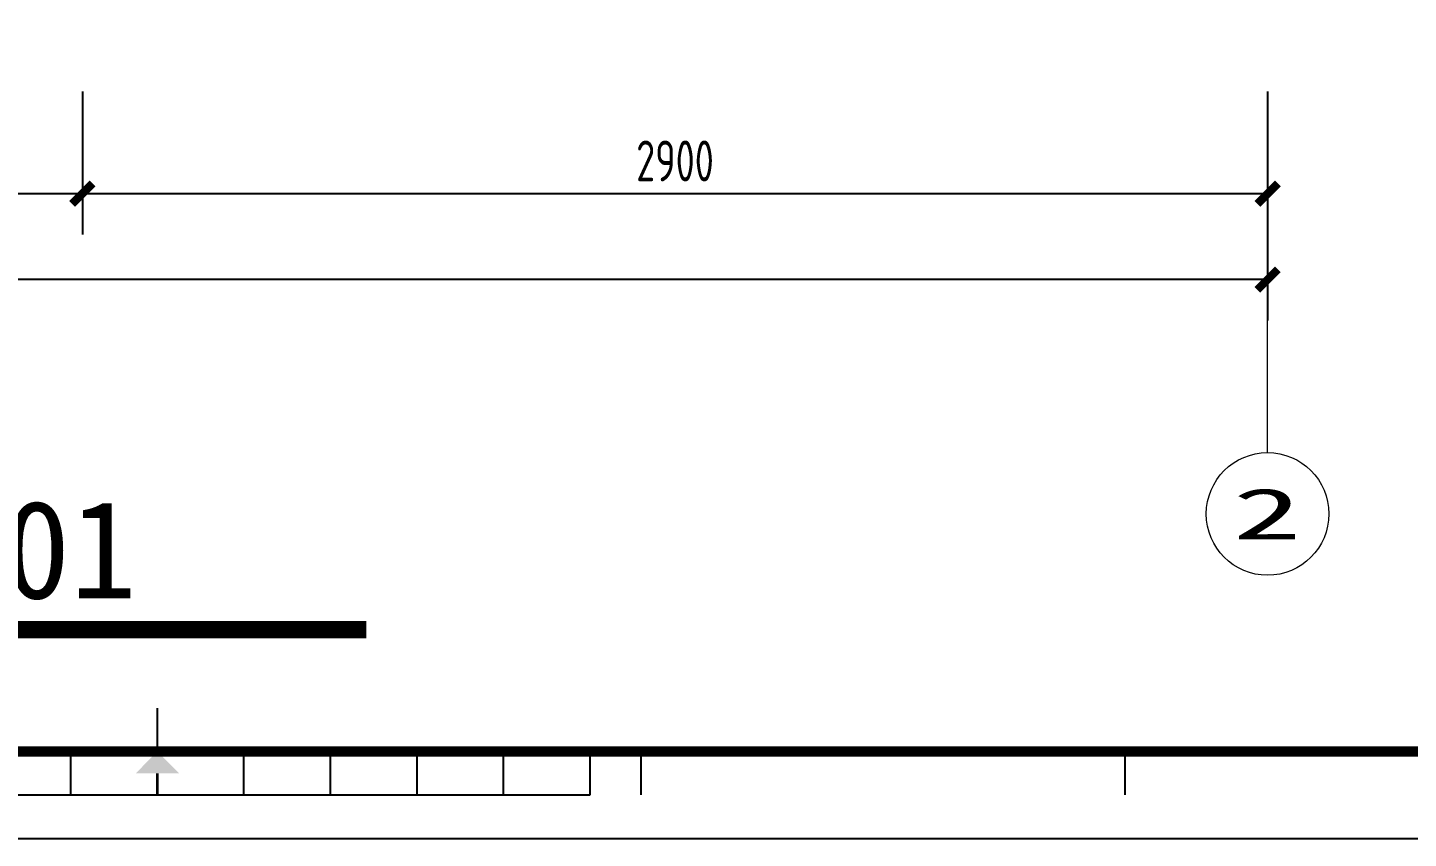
# Model space of a CAD drawing. Header units: millimetres. Extents: x 104198 to 1296755, y -81101 to 81453.
# Drawn here: x 548902 to 552281, y -38364 to -36381 of the extents above; entities that cross this region are included whole.
import ezdxf
from ezdxf.enums import TextEntityAlignment as Align
from ezdxf.xclip import XClip

# ---------------------------------------------------------------- set-up
doc = ezdxf.new("R2010")
doc.units = ezdxf.units.MM
doc.header["$XCLIPFRAME"] = 0
doc.header["$PDMODE"] = 3
doc.layers.get('Defpoints').update_dxf_attribs({"color": 250})
doc.layers.add('Axle Number', color=150, linetype='Continuous', lineweight=0)
doc.layers.add('图纸图框', color=165, linetype='Continuous')
doc.styles.add('CCD_DIM', font='ARCHS.SHX')
doc.styles.add('尺寸标注', font='ARCHS.SHX', dxfattribs={"width": 0.8})
doc.styles.add('线上图名', font='simhei.ttf')
doc.styles.add('轴号', font='', dxfattribs={"width": 0.8})
doc.styles.get('轴号').set_extended_font_data('SimSun')
doc.dimstyles.new('海龍1：50', dxfattribs={"dimscale": 50, "dimtxt": 2, "dimasz": 1, "dimexe": 2, "dimexo": 2, "dimgap": 0.6, "dimtad": 1, "dimdec": 0, "dimrnd": 5, "dimdsep": 46, "dimtxsty": 'CCD_DIM', "dimblk": 'WS-cj', "dimcen": 1, "dimclrd": 44, "dimclre": 44, "dimclrt": 2, "dimadec": 0, "dimazin": 2, "dimtfac": 1, "dimtdec": 4, "dimtix": 1, "dimtmove": 2, "dimatfit": 3, "dimldrblk": 'CCD_Leader_Arrow', "dimfxl": 5, "dimfxlon": 1, "dimtolj": 1, "dimarcsym": 0})

# ---------------------------------------------------------------- blocks, each defined once
blk = doc.blocks.new('kjghhgdgfhdhgfh')
at = {"layer": '图纸图框', "color": 165}
for p, q in [((1235.736097114308, -516.6322323388636), (1235.736097114308, -513.1311886968824)), ((1228.734009830453, -520.1332759807351), (1228.734009830453, -516.6322323388636)), ((1242.738184398277, -520.1332759807351), (1242.738184398277, -516.6322323388636)), ((1249.74027168213, -520.1332759807351), (1249.74027168213, -516.6322323388636)), ((1256.742358965983, -520.1332759807351), (1256.742358965983, -516.6322323388636)), ((1263.744446249947, -520.1332759807351), (1263.744446249947, -516.6322323388636)), ((1270.746533533805, -520.1332759807351), (1270.746533533805, -516.6322323388636)), ((1274.877765031257, -520.1332759807351), (1274.877765031257, -516.6322323388636)), ((1314.019432948205, -520.1332759807351), (1314.019432948205, -516.6322323388636)), ((1200.725660694923, -520.1332759807351), (1270.746533533805, -520.1332759807351)), ((1018.449156697091, -523.6475894229297), (1438.44652398302, -523.6475894229297)), ((1018.44915656821, -523.6475897729335), (1438.446523854134, -523.6475897729335)), ((1018.44915656821, -523.6475911731757), (1438.446523854134, -523.6475911731757)), ((1018.449156697091, -523.6475908231721), (1438.44652398302, -523.6475908231721)), ((1018.449156697091, -523.6475908231721), (1438.44652398302, -523.6475908231721))]:
    blk.add_line(p, q, dxfattribs=at)
at = {"layer": '图纸图框', "color": 165, "const_width": 0.840250474066758}
blk.add_lwpolyline([(1431.444436699053, -233.6664052710039), (1035.954374906786, -233.6664052710039), (1035.954374906786, -516.6322323388636), (1431.444436699053, -516.6322323388636)], close=True, dxfattribs=at)
at = {"layer": '图纸图框', "color": 165, "const_width": 0.2100626185166894}
blk.add_lwpolyline([(1235.736097114308, -518.3827541597987), (1235.736097114308, -520.1332759807351)], dxfattribs=at)
at = {"layer": '图纸图框', "color": 165}
blk.add_solid([(1237.486618935353, -518.3827541597987), (1233.98557529337, -518.3827541597987), (1235.736097114308, -516.6322323388636)], dxfattribs=at)
blk = doc.blocks.new('_ArchTick')
at = {"color": 2, "linetype": 'ByBlock', "const_width": 0.4}
blk.add_lwpolyline([(-0.5, -0.5), (0.5, 0.5)], dxfattribs=at)
blk = doc.blocks.new('*D816')
at = {"color": 44, "lineweight": -2, "transparency": 16777216}
for p, q in [((544976.2841865058, -36747.05259475768), (544976.2841865058, -37097.05259475768)), ((551936.284186506, -36747.05259475768), (551936.284186506, -37097.05259475768)), ((551936.284186506, -36997.05259475768), (544976.2841865058, -36997.05259475768))]:
    blk.add_line(p, q, dxfattribs=at)
at = {"layer": 'Defpoints', "color": 0, "transparency": 16777216}
for p in [(551936.284186506, -36620.1713397701), (544976.2841865058, -36625.91744008604), (544976.2841865058, -36997.05259475768)]:
    blk.add_point(p, dxfattribs=at)
at = {"color": 44, "lineweight": -2, "transparency": 16777216, "xscale": 50, "yscale": 50, "zscale": 50, "rotation": 180}
blk.add_blockref('_ArchTick', (544976.2841865058, -36997.05259475768), dxfattribs=at)
at = {"color": 44, "lineweight": -2, "transparency": 16777216, "xscale": 50, "yscale": 50, "zscale": 50}
blk.add_blockref('_ArchTick', (551936.284186506, -36997.05259475768), dxfattribs=at)
at = {"color": 2, "transparency": 16777216, "insert": (548456.284186506, -36917.05259475768), "char_height": 100, "attachment_point": 5, "style": '尺寸标注'}
blk.add_mtext('\\A1;6960', dxfattribs=at)
blk = doc.blocks.new('CCD_Leader_Arrow')
at = {"color": 50, "linetype": 'ByBlock'}
blk.add_line((0, 0), (-1, 0), dxfattribs=at)
for points in [[(-0.8586479999999881, 0.6683735999999953), (-0.5965191999999888, 0.8519200000000069), (-0.2400000000000091, 0), (0, 0)], [(-0.8586479999999881, -0.6683735999999953), (-0.5965191999999888, -0.8519200000000069), (-0.2400000000000091, 0), (0, 0)]]:
    blk.add_solid(points, dxfattribs=at)
blk = doc.blocks.new('WS-cj')
blk.add_hatch(color=2).paths.add_polyline_path([(0.5879038905250127, 0.8177135944101792), (-0.8177135944101792, -0.5879038905250127), (-0.5879038905245579, -0.817713594410634), (0.817713594410634, 0.5879038905247853)])
at = {"color": 2, "linetype": 'ByBlock', "lineweight": 0}
for p, q in [((-1.099999999999909, 0), (0, 0)), ((0, 0), (1.099999999999909, 0))]:
    blk.add_line(p, q, dxfattribs=at)
at = {"color": 2}
blk.add_lwpolyline([(0.5879038905250127, 0.8177135944101792), (-0.8177135944101792, -0.5879038905250127), (-0.5879038905245579, -0.817713594410634), (0.817713594410634, 0.5879038905247853)], close=True, dxfattribs=at)
blk = doc.blocks.new('hl_Axis-A3')
at = {"color": 150, "ltscale": 2}
blk.add_line((16.00001264355095, -2.628404866592651e-05), (1.264355095287328e-05, -2.628404866555911e-05), dxfattribs=at)
at = {"color": 150}
blk.add_circle((19.00001264355095, -2.628404866592651e-05), 3, dxfattribs=at)
at = {"color": 2, "style": '轴号', "width": 3.15}
blk.add_attdef('轴号', text='', height=2.5, dxfattribs=at).set_placement((17.31251264355095, -1.273923342872195), (20.68751264355095, -1.273923342872195), align=Align.FIT)
blk = doc.blocks.new('*D822')
at = {"color": 44, "lineweight": -2, "transparency": 16777216}
for p, q in [((544976.284186506, -36536.98946685568), (544976.284186506, -36886.98946685568)), ((549036.284186506, -36536.98946685568), (549036.284186506, -36886.98946685568)), ((544976.284186506, -36786.98946685568), (549036.284186506, -36786.98946685568))]:
    blk.add_line(p, q, dxfattribs=at)
at = {"layer": 'Defpoints', "color": 0, "transparency": 16777216}
for p in [(549036.284186506, -36175.45382529989), (544976.284186506, -36225.45382529989), (549036.284186506, -36786.98946685568)]:
    blk.add_point(p, dxfattribs=at)
at = {"color": 44, "lineweight": -2, "transparency": 16777216, "xscale": 50, "yscale": 50, "zscale": 50, "rotation": 180}
blk.add_blockref('_ArchTick', (544976.284186506, -36786.98946685568), dxfattribs=at)
at = {"color": 44, "lineweight": -2, "transparency": 16777216, "xscale": 50, "yscale": 50, "zscale": 50}
blk.add_blockref('_ArchTick', (549036.284186506, -36786.98946685568), dxfattribs=at)
at = {"color": 2, "transparency": 16777216, "insert": (547006.284186506, -36706.98946685568), "char_height": 100, "attachment_point": 5, "style": '尺寸标注'}
blk.add_mtext('\\A1;4060', dxfattribs=at)
blk = doc.blocks.new('*D823')
at = {"color": 44, "lineweight": -2, "transparency": 16777216}
for p, q in [((549036.284186506, -36536.98946685568), (549036.284186506, -36886.98946685568)), ((551936.284186506, -36536.98946685568), (551936.284186506, -36886.98946685568)), ((549036.284186506, -36786.98946685568), (551936.284186506, -36786.98946685568))]:
    blk.add_line(p, q, dxfattribs=at)
at = {"layer": 'Defpoints', "color": 0, "transparency": 16777216}
for p in [(549036.284186506, -36175.45382529989), (551936.284186506, -36325.45382529989), (551936.284186506, -36786.98946685568)]:
    blk.add_point(p, dxfattribs=at)
at = {"color": 44, "lineweight": -2, "transparency": 16777216, "xscale": 50, "yscale": 50, "zscale": 50, "rotation": 180}
blk.add_blockref('_ArchTick', (549036.284186506, -36786.98946685568), dxfattribs=at)
at = {"color": 44, "lineweight": -2, "transparency": 16777216, "xscale": 50, "yscale": 50, "zscale": 50}
blk.add_blockref('_ArchTick', (551936.284186506, -36786.98946685568), dxfattribs=at)
at = {"color": 2, "transparency": 16777216, "insert": (550486.284186506, -36706.98946685568), "char_height": 100, "attachment_point": 5, "style": '尺寸标注'}
blk.add_mtext('\\A1;2900', dxfattribs=at)

msp = doc.modelspace()

# ---------------------------------------------------------------- linework, layer by layer
at = {"color": 2, "linetype": 'Continuous'}
msp.add_lwpolyline([(547304.1251191187, -37853.12953118939, 41.9328, 41.9328, 0), (549731.2467370962, -37853.12953118939, 44.928, 44.928, 0)], format="xyseb", dxfattribs=at)

# ---------------------------------------------------------------- block references
ref = msp.add_blockref('kjghhgdgfhdhgfh', (511838.8062286823, -22523.25167412895), dxfattribs=dict(xscale=30.25000000000001, yscale=30.25000000000001, zscale=30.25000000000001))
XClip(ref).set_block_clipping_path([(1018.4491561816565, -523.6475911731757), (1465.834744255318, -226.65104223585132)])
at = {"layer": 'Axle Number'}
ref = msp.add_blockref('hl_Axis-A3', (551936.284186506, -36620.1713397701), dxfattribs=dict(at, xscale=50, yscale=50, zscale=50, rotation=270))
ref.add_attrib('轴号', '2', dxfattribs={"layer": '0', "color": 2, "height": 125, "style": '轴号', "width": 1.8984375}).set_placement((551850.7130193623, -37632.67197194764), (552019.4630193623, -37632.67197194764), align=Align.FIT)

# ---------------------------------------------------------------- texts
at = {"color": 2, "style": '线上图名', "flags": 8}
msp.add_attdef('KI-IE-01', text='EXISTING_PLAN', height=239.616, dxfattribs=at).set_placement((548517.5298603405, -37776.90785564462), align=Align.CENTER)

# ---------------------------------------------------------------- dimensions: what is measured, and where the dimension line sits
for base, p1, p2, picture, middle in [((549036.284186506, -36786.98946685568), (544976.284186506, -36225.45382529989), (549036.284186506, -36175.45382529989), '*D822', (547006.284186506, -36706.98946685568)), ((551936.284186506, -36786.98946685568), (549036.284186506, -36175.45382529989), (551936.284186506, -36325.45382529989), '*D823', (550486.284186506, -36706.98946685568)), ((544976.2841865058, -36997.05259475768), (551936.284186506, -36620.1713397701), (544976.2841865058, -36625.91744008604), '*D816', (548456.284186506, -36917.05259475768))]:
    dim = msp.add_linear_dim(base=base, p1=p1, p2=p2, dimstyle='海龍1：50', override={"dimtxsty": '尺寸标注', "dimblk1": 'ArchTick', "dimblk2": 'ArchTick', "dimsah": 1})
    dim.commit()
    dim.dimension.update_dxf_attribs({"geometry": picture, "text_midpoint": middle})

doc.saveas('drawing.dxf')
